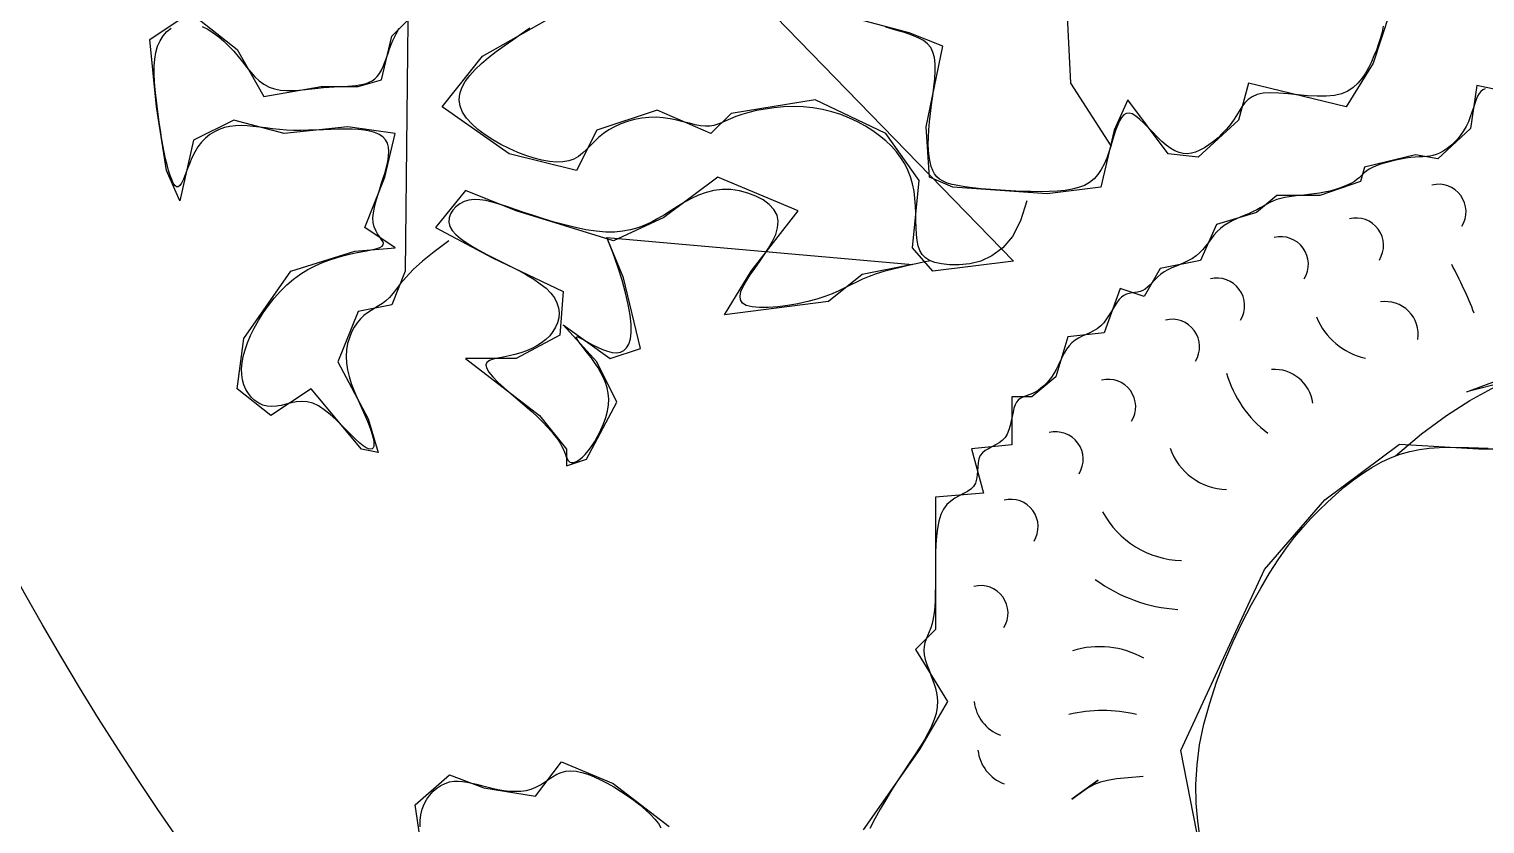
# Model space of a CAD drawing. Header units: metres. Extents: x -5582206 to 1721362, y -2047520 to 6750995.
# Drawn here: x 3381.7 to 3671.8, y 1649.1 to 1807.5 of the extents above; entities that cross this region are included whole.
import ezdxf

# ---------------------------------------------------------------- set-up
doc = ezdxf.new("R2010")
doc.units = ezdxf.units.M
doc.layers.add('3', color=3, linetype='Continuous')
doc.layers.add('7', color=7, linetype='Continuous')

msp = doc.modelspace()

# ---------------------------------------------------------------- linework, layer by layer
at = {"layer": '3'}
for points in [[(3457.96, 1883.69), (3456.62, 1759.26), (3453.94, 1752.57), (3447.24, 1751.23), (3443.22, 1741.19), (3449.25, 1729.82), (3451.26, 1723.13), (3447.91, 1723.8), (3437.86, 1735.84), (3429.83, 1730.49), (3423.13, 1735.84), (3424.47, 1745.88), (3433.85, 1759.26), (3446.57, 1763.27), (3454.61, 1763.94), (3448.58, 1767.95), (3452.6, 1777.99), (3454.61, 1786.69), (3445.23, 1788.02), (3432.51, 1786.69), (3422.46, 1789.36), (3414.43, 1785.35), (3411.75, 1773.31), (3409.07, 1779.33), (3407.06, 1792.04), (3405.72, 1805.42), (3413.76, 1810.77), (3423.13, 1803.41), (3428.49, 1794.05), (3439.87, 1796.05), (3447.24, 1796.05), (3451.93, 1797.39), (3453.94, 1806.09), (3457.29, 1809.43)], [(3463.98, 1878.34), (3577.83, 1761.26), (3561.76, 1759.26), (3557.74, 1763.94), (3559.08, 1777.32), (3552.38, 1786.69), (3538.32, 1793.38), (3521.58, 1790.7), (3517.56, 1786.69), (3506.84, 1791.37), (3494.79, 1787.35), (3490.77, 1779.33), (3477.38, 1782.67), (3463.98, 1792.04), (3472.02, 1802.07), (3487.42, 1810.77)], [(3620.01, 1820.24), (3600.6, 1818.8), (3588.55, 1810.1), (3589.22, 1796.72), (3597.25, 1784.23)], [(3652.84, 1810.77), (3649.49, 1800.74), (3644.13, 1792.04), (3624.71, 1796.72), (3622.7, 1789.36), (3614.67, 1782), (3608.64, 1782.67), (3600.6, 1793.38), (3597.92, 1787.35), (3595.24, 1775.98), (3584.53, 1774.64), (3565.78, 1775.98), (3561.09, 1777.99), (3560.42, 1788.02), (3563.77, 1804.08), (3557.07, 1806.76), (3534.3, 1812.78)], [(3465.32, 1765.28), (3465.32, 1765.28), (3462.39, 1763.14), (3460.05, 1761.24), (3458.22, 1759.57), (3456.81, 1758.1), (3455.72, 1756.82), (3454.87, 1755.73), (3454.16, 1754.8), (3453.49, 1754.02), (3452.8, 1753.37), (3452.08, 1752.82), (3451.34, 1752.34), (3450.59, 1751.9), (3449.84, 1751.45), (3449.1, 1750.97), (3448.38, 1750.43), (3447.69, 1749.78), (3447.04, 1749), (3446.45, 1748.1), (3445.93, 1747.1), (3445.5, 1746), (3445.16, 1744.82), (3444.94, 1743.58), (3444.85, 1742.29), (3444.9, 1740.97), (3445.1, 1739.62), (3445.43, 1738.27), (3445.86, 1736.91), (3446.36, 1735.58), (3446.91, 1734.26), (3447.49, 1732.99), (3448.05, 1731.76), (3448.58, 1730.6), (3449.05, 1729.51), (3449.46, 1728.49), (3449.79, 1727.57), (3450.06, 1726.72), (3450.25, 1725.98), (3450.37, 1725.33), (3450.41, 1724.79), (3450.37, 1724.36), (3450.24, 1724.04), (3450.03, 1723.84), (3449.73, 1723.78), (3449.33, 1723.85), (3448.85, 1724.07), (3448.26, 1724.45), (3447.58, 1724.99), (3446.79, 1725.69), (3445.91, 1726.57), (3444.93, 1727.56), (3443.89, 1728.62), (3442.79, 1729.69), (3441.65, 1730.72), (3440.5, 1731.64), (3439.34, 1732.4), (3438.2, 1732.94), (3437.08, 1733.23), (3436, 1733.31), (3434.94, 1733.22), (3433.92, 1733.02), (3432.91, 1732.78), (3431.94, 1732.53), (3430.98, 1732.35), (3430.05, 1732.27), (3429.14, 1732.35), (3428.27, 1732.59), (3427.44, 1732.97), (3426.68, 1733.48), (3425.98, 1734.12), (3425.37, 1734.86), (3424.87, 1735.7), (3424.47, 1736.62), (3424.2, 1737.62), (3424.05, 1738.69), (3424.03, 1739.82), (3424.14, 1741.02), (3424.37, 1742.29), (3424.72, 1743.61), (3425.2, 1745), (3425.81, 1746.43), (3426.54, 1747.92), (3427.39, 1749.43), (3428.34, 1750.95), (3429.4, 1752.44), (3430.54, 1753.89), (3431.76, 1755.26), (3433.05, 1756.54), (3434.4, 1757.69), (3435.81, 1758.71), (3437.25, 1759.59), (3438.71, 1760.35), (3440.18, 1761), (3441.64, 1761.55), (3443.07, 1762.01), (3444.46, 1762.39), (3445.79, 1762.71), (3447.05, 1762.98), (3448.21, 1763.21), (3449.27, 1763.41), (3450.2, 1763.6), (3450.98, 1763.79), (3451.6, 1764), (3452.03, 1764.23), (3452.26, 1764.5), (3452.29, 1764.82), (3452.14, 1765.19), (3451.86, 1765.63), (3451.51, 1766.14), (3451.13, 1766.72), (3450.76, 1767.38), (3450.45, 1768.12), (3450.25, 1768.96), (3450.2, 1769.88), (3450.29, 1770.88), (3450.48, 1771.95), (3450.76, 1773.07), (3451.1, 1774.22), (3451.48, 1775.4), (3451.87, 1776.59), (3452.26, 1777.77), (3452.62, 1778.92), (3452.93, 1780.05), (3453.17, 1781.13), (3453.32, 1782.16), (3453.37, 1783.11), (3453.3, 1783.99), (3453.08, 1784.78), (3452.71, 1785.46), (3452.16, 1786.03), (3451.45, 1786.5), (3450.6, 1786.86), (3449.61, 1787.15), (3448.51, 1787.35), (3447.31, 1787.48), (3446.03, 1787.56), (3444.67, 1787.58), (3443.27, 1787.56), (3441.82, 1787.51), (3440.35, 1787.45), (3438.86, 1787.38), (3437.36, 1787.33), (3435.87, 1787.3), (3434.4, 1787.3), (3432.95, 1787.35), (3431.55, 1787.47), (3430.19, 1787.62), (3428.87, 1787.79), (3427.58, 1787.97), (3426.33, 1788.12), (3425.12, 1788.23), (3423.94, 1788.28), (3422.8, 1788.25), (3421.68, 1788.11), (3420.61, 1787.87), (3419.58, 1787.51), (3418.6, 1787.05), (3417.67, 1786.47), (3416.82, 1785.77), (3416.03, 1784.95), (3415.32, 1784.01), (3414.69, 1782.95), (3414.13, 1781.82), (3413.64, 1780.66), (3413.2, 1779.54), (3412.8, 1778.49), (3412.43, 1777.57), (3412.08, 1776.82), (3411.75, 1776.32), (3411.41, 1776.08), (3411.08, 1776.1), (3410.75, 1776.36), (3410.42, 1776.83), (3410.1, 1777.5), (3409.78, 1778.34), (3409.48, 1779.33), (3409.18, 1780.44), (3408.89, 1781.66), (3408.61, 1782.98), (3408.35, 1784.37), (3408.09, 1785.84), (3407.85, 1787.36), (3407.61, 1788.92), (3407.38, 1790.53), (3407.17, 1792.15), (3406.97, 1793.78), (3406.8, 1795.41), (3406.67, 1797.01), (3406.6, 1798.57), (3406.61, 1800.08), (3406.71, 1801.51), (3406.93, 1802.85), (3407.28, 1804.08), (3407.77, 1805.19), (3408.39, 1806.16), (3409.13, 1806.99), (3409.96, 1807.66)], [(3416.18, 1808.03), (3417.29, 1807.48), (3418.39, 1806.78), (3419.46, 1805.98), (3420.51, 1805.08), (3421.51, 1804.1), (3422.46, 1803.08), (3423.35, 1802.02), (3424.2, 1800.96), (3425.03, 1799.92), (3425.85, 1798.92), (3426.69, 1798), (3427.56, 1797.18), (3428.49, 1796.49), (3429.49, 1795.94), (3430.58, 1795.57), (3431.75, 1795.34), (3432.97, 1795.24), (3434.22, 1795.24), (3435.49, 1795.32), (3436.76, 1795.44), (3438, 1795.58), (3439.2, 1795.72), (3440.35, 1795.83), (3441.43, 1795.91), (3442.45, 1795.98), (3443.42, 1796.04), (3444.33, 1796.09), (3445.2, 1796.14), (3446.02, 1796.2), (3446.79, 1796.28), (3447.53, 1796.37), (3448.22, 1796.5), (3448.87, 1796.67), (3449.47, 1796.9), (3450.04, 1797.2), (3450.56, 1797.58), (3451.04, 1798.05), (3451.48, 1798.62), (3451.88, 1799.3), (3452.25, 1800.07), (3452.58, 1800.9), (3452.91, 1801.78), (3453.22, 1802.67), (3453.52, 1803.56), (3453.84, 1804.41), (3454.16, 1805.2), (3454.5, 1805.91), (3454.83, 1806.55), (3455.13, 1807.13), (3455.36, 1807.66)], [(3580.51, 1773.31), (3580.51, 1773.31), (3579.27, 1769.29), (3577.63, 1766.19), (3575.7, 1763.9), (3573.56, 1762.3), (3571.34, 1761.28), (3569.12, 1760.72), (3567.01, 1760.51), (3565.11, 1760.54), (3563.5, 1760.7), (3562.18, 1760.99), (3561.12, 1761.4), (3560.28, 1761.94), (3559.64, 1762.6), (3559.17, 1763.4), (3558.85, 1764.33), (3558.63, 1765.39), (3558.5, 1766.58), (3558.43, 1767.89), (3558.39, 1769.28), (3558.36, 1770.73), (3558.3, 1772.21), (3558.19, 1773.71), (3558.02, 1775.2), (3557.74, 1776.65), (3557.34, 1778.04), (3556.82, 1779.37), (3556.18, 1780.65), (3555.41, 1781.86), (3554.52, 1783.03), (3553.52, 1784.15), (3552.4, 1785.21), (3551.16, 1786.24), (3549.8, 1787.22), (3548.34, 1788.15), (3546.79, 1789), (3545.14, 1789.78), (3543.42, 1790.46), (3541.63, 1791.04), (3539.78, 1791.49), (3537.87, 1791.82), (3535.93, 1792), (3533.98, 1792.05), (3532.04, 1791.98), (3530.16, 1791.82), (3528.35, 1791.57), (3526.65, 1791.25), (3525.09, 1790.88), (3523.7, 1790.48), (3522.49, 1790.05), (3521.45, 1789.63), (3520.53, 1789.22), (3519.69, 1788.85), (3518.91, 1788.53), (3518.13, 1788.3), (3517.32, 1788.16), (3516.44, 1788.14), (3515.47, 1788.24), (3514.41, 1788.45), (3513.26, 1788.72), (3512.03, 1789.03), (3510.75, 1789.34), (3509.41, 1789.61), (3508.03, 1789.82), (3506.62, 1789.92), (3505.19, 1789.89), (3503.76, 1789.74), (3502.34, 1789.47), (3500.96, 1789.1), (3499.63, 1788.62), (3498.36, 1788.05), (3497.19, 1787.41), (3496.13, 1786.69), (3495.18, 1785.91), (3494.33, 1785.1), (3493.53, 1784.28), (3492.75, 1783.49), (3491.97, 1782.76), (3491.14, 1782.12), (3490.23, 1781.6), (3489.21, 1781.22), (3488.05, 1781.02), (3486.76, 1780.98), (3485.37, 1781.1), (3483.88, 1781.36), (3482.32, 1781.76), (3480.7, 1782.29), (3479.05, 1782.93), (3477.38, 1783.68), (3475.71, 1784.52), (3474.08, 1785.44), (3472.54, 1786.43), (3471.13, 1787.49), (3469.88, 1788.61), (3468.84, 1789.76), (3468.05, 1790.94), (3467.55, 1792.15), (3467.38, 1793.37), (3467.52, 1794.59), (3467.93, 1795.82), (3468.6, 1797.04), (3469.49, 1798.26), (3470.58, 1799.47), (3471.84, 1800.67), (3473.25, 1801.85), (3474.77, 1803.01), (3476.37, 1804.17), (3478.05, 1805.33), (3479.76, 1806.52), (3481.49, 1807.74)], [(3651.53, 1808.08), (3651.29, 1806.91), (3650.98, 1805.73), (3650.61, 1804.53), (3650.17, 1803.33), (3649.68, 1802.14), (3649.16, 1800.96), (3648.59, 1799.8), (3647.97, 1798.69), (3647.28, 1797.65), (3646.48, 1796.69), (3645.55, 1795.86), (3644.48, 1795.16), (3643.23, 1794.62), (3641.79, 1794.27), (3640.14, 1794.11), (3638.33, 1794.12), (3636.43, 1794.23), (3634.49, 1794.41), (3632.58, 1794.59), (3630.75, 1794.74), (3629.08, 1794.8), (3627.61, 1794.71), (3626.4, 1794.46), (3625.42, 1794.03), (3624.61, 1793.47), (3623.94, 1792.79), (3623.36, 1792.02), (3622.83, 1791.17), (3622.29, 1790.28), (3621.7, 1789.36), (3621.03, 1788.44), (3620.27, 1787.54), (3619.46, 1786.67), (3618.6, 1785.85), (3617.71, 1785.09), (3616.8, 1784.41), (3615.89, 1783.82), (3615, 1783.34), (3614.14, 1782.99), (3613.3, 1782.76), (3612.47, 1782.67), (3611.65, 1782.71), (3610.83, 1782.9), (3610.01, 1783.23), (3609.17, 1783.71), (3608.3, 1784.34), (3607.41, 1785.12), (3606.5, 1786.01), (3605.59, 1786.95), (3604.69, 1787.88), (3603.82, 1788.77), (3602.98, 1789.55), (3602.2, 1790.17), (3601.5, 1790.59), (3600.87, 1790.75), (3600.31, 1790.68), (3599.82, 1790.39), (3599.37, 1789.91), (3598.98, 1789.25), (3598.61, 1788.44), (3598.26, 1787.5), (3597.92, 1786.46), (3597.59, 1785.34), (3597.23, 1784.16), (3596.85, 1782.96), (3596.42, 1781.77), (3595.92, 1780.61), (3595.35, 1779.52), (3594.68, 1778.52), (3593.91, 1777.65), (3593.01, 1776.94), (3591.98, 1776.36), (3590.83, 1775.91), (3589.55, 1775.58), (3588.15, 1775.34), (3586.62, 1775.19), (3584.97, 1775.11), (3583.19, 1775.09), (3581.29, 1775.11), (3579.31, 1775.17), (3577.29, 1775.26), (3575.28, 1775.38), (3573.31, 1775.53), (3571.43, 1775.7), (3569.69, 1775.89), (3568.12, 1776.09), (3566.76, 1776.31), (3565.61, 1776.55), (3564.63, 1776.83), (3563.81, 1777.17), (3563.13, 1777.57), (3562.58, 1778.05), (3562.13, 1778.63), (3561.76, 1779.33), (3561.46, 1780.14), (3561.22, 1781.08), (3561.04, 1782.13), (3560.92, 1783.3), (3560.87, 1784.58), (3560.88, 1785.96), (3560.95, 1787.44), (3561.09, 1789.03), (3561.28, 1790.7), (3561.51, 1792.43), (3561.75, 1794.17), (3561.97, 1795.9), (3562.14, 1797.57), (3562.24, 1799.14), (3562.23, 1800.58), (3562.09, 1801.85), (3561.8, 1802.92), (3561.35, 1803.82), (3560.71, 1804.57), (3559.88, 1805.21), (3558.84, 1805.77), (3557.59, 1806.29), (3556.11, 1806.79), (3554.39, 1807.31), (3552.44, 1807.89)], [(3674.21, 1795.42), (3670.15, 1796.23), (3668.93, 1787.71), (3662.43, 1781.62), (3657.96, 1782.44), (3647.81, 1780), (3647, 1777.16), (3638.87, 1774.32), (3630.34, 1774.32), (3626.27, 1770.97), (3618.27, 1768.57), (3615.08, 1761.38), (3607.08, 1759.79), (3603.88, 1754.19), (3599.08, 1755.79), (3595.89, 1747), (3588.69, 1746.21), (3586.29, 1738.22), (3581.49, 1734.22), (3577.49, 1734.22), (3577.49, 1724.64), (3569.5, 1723.84), (3571.9, 1715.05), (3562.3, 1714.25), (3562.3, 1699.08), (3562.3, 1687.89), (3558.3, 1683.9), (3564.7, 1673.51), (3559.1, 1663.93), (3547.91, 1647.95)], [(3671.85, 1795.58), (3671.38, 1795.38), (3670.98, 1795.09), (3670.62, 1794.68), (3670.31, 1794.13), (3670.03, 1793.45), (3669.76, 1792.68), (3669.49, 1791.83), (3669.2, 1790.92), (3668.87, 1789.99), (3668.5, 1789.05), (3668.05, 1788.12), (3667.53, 1787.22), (3666.94, 1786.38), (3666.3, 1785.59), (3665.61, 1784.86), (3664.91, 1784.21), (3664.19, 1783.64), (3663.47, 1783.16), (3662.77, 1782.77), (3662.1, 1782.5), (3661.44, 1782.3), (3660.79, 1782.18), (3660.12, 1782.11), (3659.43, 1782.06), (3658.69, 1782.02), (3657.89, 1781.97), (3657.02, 1781.9), (3656.06, 1781.77), (3655.05, 1781.6), (3654.01, 1781.39), (3652.96, 1781.14), (3651.95, 1780.87), (3650.99, 1780.57), (3650.12, 1780.26), (3649.37, 1779.93), (3648.75, 1779.6), (3648.25, 1779.26), (3647.82, 1778.92), (3647.45, 1778.57), (3647.09, 1778.22), (3646.71, 1777.87), (3646.29, 1777.52), (3645.78, 1777.16), (3645.17, 1776.81), (3644.45, 1776.46), (3643.65, 1776.12), (3642.78, 1775.8), (3641.84, 1775.5), (3640.86, 1775.23), (3639.84, 1774.99), (3638.81, 1774.79), (3637.76, 1774.64), (3636.73, 1774.51), (3635.7, 1774.41), (3634.69, 1774.31), (3633.72, 1774.21), (3632.79, 1774.09), (3631.91, 1773.95), (3631.09, 1773.76), (3630.33, 1773.53), (3629.63, 1773.25), (3628.96, 1772.94), (3628.32, 1772.6), (3627.68, 1772.24), (3627.03, 1771.87), (3626.34, 1771.49), (3625.62, 1771.13), (3624.84, 1770.77), (3624.01, 1770.42), (3623.15, 1770.07), (3622.29, 1769.69), (3621.43, 1769.28), (3620.6, 1768.84), (3619.81, 1768.34), (3619.07, 1767.77), (3618.41, 1767.14), (3617.8, 1766.45), (3617.23, 1765.73), (3616.68, 1764.99), (3616.12, 1764.26), (3615.55, 1763.56), (3614.94, 1762.9), (3614.28, 1762.32), (3613.54, 1761.81), (3612.75, 1761.37), (3611.92, 1760.98), (3611.08, 1760.62), (3610.23, 1760.27), (3609.4, 1759.92), (3608.61, 1759.54), (3607.88, 1759.12), (3607.22, 1758.64), (3606.61, 1758.13), (3606.06, 1757.59), (3605.55, 1757.06), (3605.06, 1756.55), (3604.58, 1756.09), (3604.1, 1755.69), (3603.62, 1755.39), (3603.1, 1755.19), (3602.57, 1755.07), (3602.03, 1754.99), (3601.48, 1754.93), (3600.93, 1754.83), (3600.39, 1754.68), (3599.86, 1754.44), (3599.35, 1754.06), (3598.86, 1753.54), (3598.39, 1752.89), (3597.91, 1752.14), (3597.43, 1751.35), (3596.94, 1750.53), (3596.41, 1749.74), (3595.84, 1748.99), (3595.22, 1748.34), (3594.54, 1747.79), (3593.82, 1747.35), (3593.07, 1746.97), (3592.3, 1746.62), (3591.55, 1746.28), (3590.81, 1745.92), (3590.12, 1745.51), (3589.49, 1745.01), (3588.92, 1744.41), (3588.42, 1743.71), (3587.96, 1742.95), (3587.54, 1742.15), (3587.13, 1741.31), (3586.73, 1740.48), (3586.32, 1739.66), (3585.89, 1738.88), (3585.42, 1738.17), (3584.92, 1737.51), (3584.4, 1736.92), (3583.86, 1736.39), (3583.3, 1735.92), (3582.74, 1735.51), (3582.18, 1735.17), (3581.63, 1734.89), (3581.08, 1734.67), (3580.56, 1734.48), (3580.06, 1734.3), (3579.59, 1734.11), (3579.16, 1733.87), (3578.78, 1733.56), (3578.44, 1733.16), (3578.16, 1732.63), (3577.94, 1731.96), (3577.75, 1731.18), (3577.59, 1730.32), (3577.41, 1729.41), (3577.2, 1728.51), (3576.94, 1727.63), (3576.6, 1726.81), (3576.16, 1726.1), (3575.61, 1725.52), (3574.96, 1725.04), (3574.26, 1724.63), (3573.55, 1724.26), (3572.85, 1723.89), (3572.21, 1723.5), (3571.66, 1723.05), (3571.23, 1722.51), (3570.95, 1721.85), (3570.8, 1721.1), (3570.72, 1720.29), (3570.66, 1719.45), (3570.6, 1718.6), (3570.48, 1717.79), (3570.26, 1717.04), (3569.9, 1716.38), (3569.36, 1715.84), (3568.68, 1715.38), (3567.89, 1714.95), (3567.05, 1714.52), (3566.18, 1714.04), (3565.34, 1713.46), (3564.57, 1712.75), (3563.9, 1711.86), (3563.37, 1710.75), (3562.98, 1709.46), (3562.69, 1708.01), (3562.5, 1706.45), (3562.39, 1704.8), (3562.33, 1703.11), (3562.3, 1701.41), (3562.3, 1699.74), (3562.3, 1698.13), (3562.29, 1696.58), (3562.27, 1695.11), (3562.22, 1693.72), (3562.14, 1692.41), (3562.02, 1691.2), (3561.86, 1690.09), (3561.64, 1689.09), (3561.36, 1688.19), (3561.05, 1687.38), (3560.73, 1686.63), (3560.44, 1685.91), (3560.19, 1685.2), (3560.02, 1684.47), (3559.96, 1683.69), (3560.04, 1682.83), (3560.26, 1681.89), (3560.6, 1680.86), (3561.02, 1679.75), (3561.47, 1678.59), (3561.9, 1677.39), (3562.28, 1676.15), (3562.56, 1674.9), (3562.7, 1673.65), (3562.66, 1672.4), (3562.44, 1671.16), (3562.06, 1669.9), (3561.54, 1668.61), (3560.87, 1667.27), (3560.08, 1665.88), (3559.17, 1664.41), (3558.17, 1662.86), (3557.08, 1661.22), (3555.93, 1659.49), (3554.75, 1657.69), (3553.56, 1655.84), (3552.38, 1653.95), (3551.25, 1652.04), (3550.2, 1650.13), (3549.24, 1648.22)], [(3561.34, 1761.31), (3561.34, 1761.31), (3559.93, 1761.03), (3558.42, 1760.72), (3556.84, 1760.38), (3555.23, 1760.01), (3553.61, 1759.61), (3552.03, 1759.17), (3550.51, 1758.7), (3549.09, 1758.2), (3547.79, 1757.66), (3546.57, 1757.09), (3545.4, 1756.51), (3544.23, 1755.92), (3543.01, 1755.33), (3541.71, 1754.75), (3540.27, 1754.2), (3538.65, 1753.68), (3536.84, 1753.2), (3534.89, 1752.78), (3532.87, 1752.44), (3530.87, 1752.19), (3528.96, 1752.05), (3527.23, 1752.03), (3525.74, 1752.16), (3524.59, 1752.45), (3523.83, 1752.92), (3523.42, 1753.54), (3523.35, 1754.31), (3523.54, 1755.21), (3523.98, 1756.23), (3524.61, 1757.35), (3525.38, 1758.55), (3526.27, 1759.81), (3527.21, 1761.13), (3528.16, 1762.49), (3529.05, 1763.86), (3529.84, 1765.24), (3530.46, 1766.59), (3530.85, 1767.92), (3530.96, 1769.2), (3530.73, 1770.41), (3530.12, 1771.53), (3529.18, 1772.56), (3527.96, 1773.46), (3526.52, 1774.23), (3524.92, 1774.83), (3523.23, 1775.27), (3521.5, 1775.51), (3519.79, 1775.54), (3518.16, 1775.34), (3516.6, 1774.96), (3515.1, 1774.41), (3513.67, 1773.74), (3512.28, 1772.98), (3510.92, 1772.16), (3509.6, 1771.33), (3508.3, 1770.52), (3507, 1769.75), (3505.69, 1769.05), (3504.36, 1768.43), (3502.98, 1767.91), (3501.53, 1767.5), (3499.99, 1767.21), (3498.35, 1767.06), (3496.58, 1767.06), (3494.67, 1767.22), (3492.65, 1767.53), (3490.56, 1767.95), (3488.43, 1768.47), (3486.3, 1769.05), (3484.21, 1769.68), (3482.19, 1770.33), (3480.28, 1770.96), (3478.51, 1771.57), (3476.87, 1772.13), (3475.37, 1772.62), (3473.97, 1773.03), (3472.68, 1773.33), (3471.49, 1773.5), (3470.38, 1773.54), (3469.34, 1773.42), (3468.37, 1773.12), (3467.49, 1772.68), (3466.73, 1772.1), (3466.1, 1771.42), (3465.65, 1770.67), (3465.39, 1769.86), (3465.34, 1769.02), (3465.55, 1768.18), (3466.01, 1767.35), (3466.72, 1766.54), (3467.65, 1765.74), (3468.75, 1764.96), (3470.02, 1764.17), (3471.42, 1763.39), (3472.91, 1762.61), (3474.48, 1761.82), (3476.08, 1761.02), (3477.69, 1760.21), (3479.28, 1759.38), (3480.81, 1758.53), (3482.24, 1757.66), (3483.55, 1756.77), (3484.69, 1755.85), (3485.64, 1754.91), (3486.36, 1753.93), (3486.87, 1752.94), (3487.17, 1751.93), (3487.28, 1750.93), (3487.22, 1749.95), (3486.99, 1749), (3486.6, 1748.08), (3486.08, 1747.21), (3485.44, 1746.41), (3484.68, 1745.67), (3483.82, 1744.99), (3482.87, 1744.38), (3481.86, 1743.84), (3480.78, 1743.37), (3479.65, 1742.97), (3478.49, 1742.64), (3477.32, 1742.38), (3476.18, 1742.16), (3475.11, 1741.95), (3474.18, 1741.72), (3473.43, 1741.44), (3472.92, 1741.07), (3472.69, 1740.59), (3472.8, 1739.97), (3473.28, 1739.17), (3474.07, 1738.23), (3475.12, 1737.17), (3476.36, 1736.04), (3477.72, 1734.84), (3479.13, 1733.63), (3480.52, 1732.43), (3481.84, 1731.27), (3483.03, 1730.18), (3484.07, 1729.15), (3484.98, 1728.2), (3485.78, 1727.31), (3486.45, 1726.48), (3487.02, 1725.72), (3487.49, 1725.01), (3487.87, 1724.36), (3488.17, 1723.75), (3488.4, 1723.21), (3488.58, 1722.72), (3488.73, 1722.29), (3488.88, 1721.93), (3489.03, 1721.63), (3489.21, 1721.39), (3489.43, 1721.23), (3489.71, 1721.15), (3490.05, 1721.14), (3490.45, 1721.23), (3490.9, 1721.43), (3491.39, 1721.74), (3491.93, 1722.17), (3492.5, 1722.75), (3493.12, 1723.46), (3493.75, 1724.33), (3494.4, 1725.33), (3495.03, 1726.43), (3495.63, 1727.62), (3496.16, 1728.85), (3496.6, 1730.11), (3496.93, 1731.37), (3497.13, 1732.61), (3497.18, 1733.79), (3497.09, 1734.93), (3496.87, 1736.03), (3496.53, 1737.09), (3496.1, 1738.12), (3495.58, 1739.13), (3494.99, 1740.11), (3494.34, 1741.08), (3493.66, 1742.03), (3492.97, 1742.95), (3492.31, 1743.8), (3491.72, 1744.57), (3491.23, 1745.21), (3490.89, 1745.72), (3490.72, 1746.06), (3490.77, 1746.21), (3491.06, 1746.15), (3491.56, 1745.91), (3492.23, 1745.55), (3493.05, 1745.09), (3493.96, 1744.6), (3494.93, 1744.11), (3495.93, 1743.66), (3496.91, 1743.31), (3497.84, 1743.09), (3498.71, 1743.02), (3499.5, 1743.14), (3500.18, 1743.44), (3500.76, 1743.97), (3501.2, 1744.73), (3501.51, 1745.75), (3501.65, 1747.05), (3501.63, 1748.63), (3501.44, 1750.49), (3501.07, 1752.6), (3500.54, 1754.93), (3499.85, 1757.45), (3498.99, 1760.15), (3497.98, 1762.99), (3496.8, 1765.95), (3557.74, 1760.59), (3547.7, 1758.59), (3541, 1753.23), (3520.24, 1750.56), (3525.6, 1759.26), (3534.97, 1771.3), (3518.9, 1777.99), (3508.18, 1769.96), (3498.14, 1765.28), (3478.72, 1771.3), (3468.67, 1775.31), (3462.64, 1767.95), (3474.03, 1761.93), (3488.09, 1755.24), (3487.42, 1746.54), (3478.72, 1741.86), (3468.67, 1741.86), (3483.4, 1730.49), (3488.76, 1723.8), (3488.76, 1720.45), (3492.78, 1721.79), (3498.81, 1733.16), (3494.79, 1741.19), (3488.09, 1748.55), (3497.47, 1741.86), (3503.5, 1743.87), (3500.15, 1757.92), (3496.8, 1765.95)], [(3653.95, 1722.45), (3653.95, 1722.45), (3659.17, 1726.85), (3664.13, 1730.53), (3668.81, 1733.52), (3673.15, 1735.88), (3677.11, 1737.65), (3680.65, 1738.88), (3683.73, 1739.61), (3686.31, 1739.9), (3668.17, 1735.2), (3680.14, 1739.69), (3686.31, 1739.9)], [(3616.91, 1634.63), (3611.2, 1663.74), (3627.88, 1699.83), (3639.92, 1713.71), (3654.75, 1724.82), (3670.49, 1723.89), (3686.24, 1723.89)], [(3615.06, 1646.29), (3614.57, 1649.68), (3614.27, 1653.26), (3614.21, 1657), (3614.42, 1660.89), (3614.93, 1664.9), (3615.79, 1669.02), (3616.94, 1673.2), (3618.33, 1677.36), (3619.91, 1681.47), (3621.64, 1685.45), (3623.44, 1689.26), (3625.29, 1692.84), (3627.11, 1696.13), (3628.87, 1699.09), (3630.57, 1701.73), (3632.23, 1704.11), (3633.86, 1706.25), (3635.48, 1708.2), (3637.1, 1709.99), (3638.73, 1711.66), (3640.39, 1713.25), (3642.09, 1714.79), (3643.83, 1716.26), (3645.6, 1717.66), (3647.41, 1718.96), (3649.25, 1720.14), (3651.11, 1721.19), (3653, 1722.09), (3654.9, 1722.81), (3656.82, 1723.36), (3658.75, 1723.74), (3660.69, 1723.99), (3662.64, 1724.12), (3664.6, 1724.17), (3666.56, 1724.16), (3668.53, 1724.11), (3670.49, 1724.05), (3672.46, 1724)], [(3460.3, 1641.77), (3458.59, 1652.91), (3465.45, 1658.92), (3472.32, 1656.34), (3482.62, 1654.63), (3487.77, 1661.49), (3498.07, 1657.2), (3509.23, 1648.63)], [(3459.61, 1648.56), (3459.63, 1649.78), (3459.76, 1650.95), (3460.02, 1652.06), (3460.4, 1653.09), (3460.91, 1654.03), (3461.51, 1654.88), (3462.2, 1655.63), (3462.95, 1656.27), (3463.76, 1656.8), (3464.6, 1657.21), (3465.45, 1657.49), (3466.31, 1657.64), (3467.18, 1657.67), (3468.06, 1657.61), (3468.96, 1657.47), (3469.88, 1657.27), (3470.84, 1657.03), (3471.84, 1656.76), (3472.89, 1656.49), (3473.99, 1656.23), (3475.12, 1656), (3476.28, 1655.81), (3477.43, 1655.68), (3478.58, 1655.63), (3479.69, 1655.66), (3480.76, 1655.8), (3481.76, 1656.06), (3482.69, 1656.44), (3483.56, 1656.92), (3484.39, 1657.45), (3485.19, 1658.01), (3486, 1658.54), (3486.83, 1659.01), (3487.7, 1659.39), (3488.63, 1659.63), (3489.63, 1659.71), (3490.71, 1659.62), (3491.85, 1659.39), (3493.04, 1659.02), (3494.29, 1658.54), (3495.57, 1657.94), (3496.88, 1657.26), (3498.21, 1656.49), (3499.55, 1655.65), (3500.88, 1654.77), (3502.17, 1653.84), (3503.4, 1652.9), (3504.53, 1651.94), (3505.53, 1651), (3506.39, 1650.08), (3507.08, 1649.2), (3507.58, 1648.37)], [(3603.67, 1658.57), (3603.67, 1658.57), (3600.7, 1658.32), (3598.4, 1658.08), (3596.61, 1657.81), (3595.16, 1657.45), (3593.89, 1656.95), (3592.62, 1656.26), (3591.2, 1655.32), (3589.46, 1654.09), (3594.69, 1657.83), (3589.46, 1654.09)]]:
    msp.add_lwpolyline(points, dxfattribs=at)
for centre, radius, start, end in [((-1930422.04, 3099211.39), 3651783.58, 301.98, 301.98), ((398519.78, -985039.58), 1062480.8, 111.78, 111.78), ((3662.54, 1771.09), 5.49, 328.33, 103.78), ((3646.09, 1764.37), 5.49, 328.33, 103.78), ((3631.12, 1760.63), 5.49, 328.33, 103.78), ((3584.89, 1717.63), 91.06, 21.43, 28.17), ((3618.41, 1752.41), 5.49, 328.33, 103.78), ((3651.94, 1746.63), 6.58, 351.53, 98.52), ((3609.43, 1744.19), 5.49, 328.33, 103.78), ((3650.87, 1755.23), 13.61, 201.9, 257.69), ((3596.72, 1732.23), 5.49, 328.33, 103.78), ((3642.33, 1745.3), 22.94, 196.09, 232.98), ((3629.76, 1731.89), 7.81, 7.86, 93.61), ((3586.24, 1721.77), 5.49, 328.33, 103.78), ((3620.62, 1727.99), 12.22, 199.09, 268.46), ((3577.27, 1708.32), 5.49, 328.33, 103.78), ((3611.97, 1720.19), 18.62, 208.54, 268), ((3612.73, 1723.46), 31.67, 233.99, 266.08), ((3571.28, 1691.13), 5.49, 328.33, 103.78), ((3594.97, 1666.17), 18.27, 60.98, 107.01), ((3578.13, 1674.44), 8.17, 186.48, 249.33), ((3595.61, 1642.48), 29.24, 76.69, 103.31), ((3578.88, 1664.73), 8.17, 186.48, 249.33)]:
    msp.add_arc(centre, radius, start, end, dxfattribs=at)
at = {"layer": '7'}
for radius in [640, 600]:
    msp.add_circle((3904.88, 1987.44), radius, dxfattribs=at)

doc.saveas('drawing.dxf')
